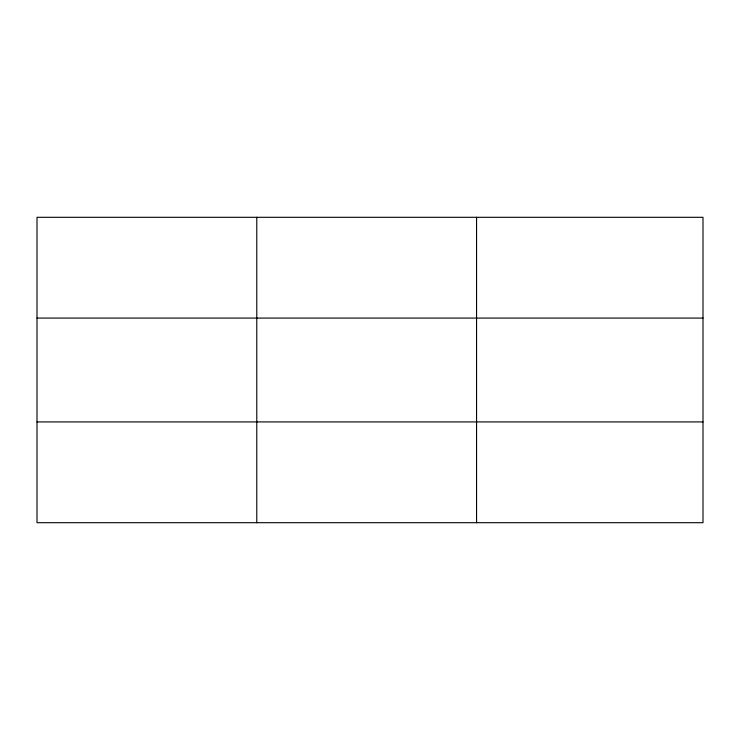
<?xml version="1.0" encoding="UTF-8"?>
<svg xmlns="http://www.w3.org/2000/svg" width="740" height="740" viewBox="0 0 740 740"><rect width="100%" height="100%" fill="white"/><g stroke="black" fill="none" stroke-linecap="round" stroke-linejoin="round"><path stroke-width="1.11" d="M256.78 522.699L256.78 217.301M476.56 522.699L476.56 217.301M703 318.08L703 217.301L37 217.301L37 522.699L703 522.699L703 318.08L37 318.08M37 421.92L703 421.92"/></g></svg>
